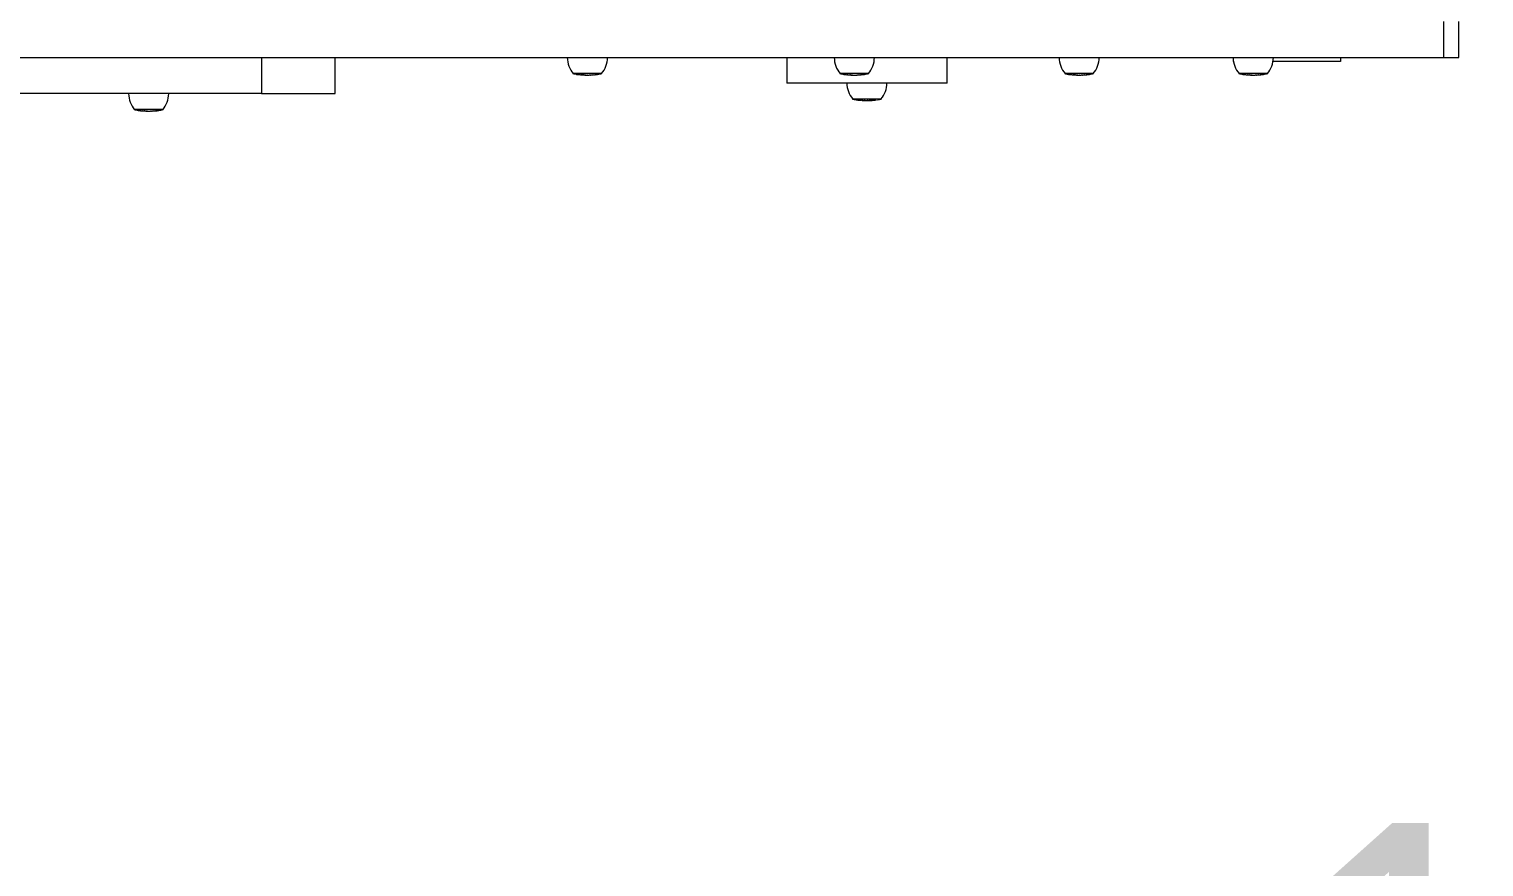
# Model space of a CAD drawing. Header units: millimetres. Extents: x 10665 to 29906, y -6125 to 7364.
# Drawn here: x 24541 to 25630, y 469 to 1096 of the extents above; entities that cross this region are included whole.
import ezdxf

# ---------------------------------------------------------------- set-up
doc = ezdxf.new("R2010")
doc.units = ezdxf.units.MM
for name, color, linetype in [('DIKOM_ОБЪЕКТ', 7, 'Continuous'), ('DIKOM_РАЗМЕР_ЗОНА', 7, 'Continuous'), ('DIKOM_РАЗМЕР_ОБЪЕКТА', 7, 'Continuous')]:
    doc.layers.add(name, color=color, linetype=linetype)
doc.styles.add('style1', font='arial.ttf', dxfattribs={"width": 0.8})
doc.dimstyles.new('1-50', dxfattribs={"dimtxt": 300, "dimasz": 200, "dimexe": 100, "dimexo": 0, "dimgap": 100, "dimtad": 1, "dimdec": 0, "dimtxsty": 'style1', "dimcen": 0, "dimclrd": 7, "dimclre": 7, "dimadec": 1, "dimazin": 2, "dimtfac": 1, "dimtdec": 0, "dimtmove": 1, "dimatfit": 3, "dimfxl": 0, "dimlwd": 25, "dimlwe": 18, "dimarcsym": 0})

# ---------------------------------------------------------------- blocks, each defined once
blk = doc.blocks.new('*D16')
at = {"layer": 'Defpoints', "color": 0, "transparency": 16777216}
for p in [(12665, 4926.5), (12665, 1146.9), (26947.7, -1821.9)]:
    blk.add_point(p, dxfattribs=at)
at = {"layer": 'DIKOM_РАЗМЕР_ОБЪЕКТА', "color": 7, "lineweight": 18, "transparency": 16777216}
for p, q in [((12665, 1146.9), (12665, 5026.5)), ((26947.7, -1821.9), (26947.7, 5026.5))]:
    blk.add_line(p, q, dxfattribs=at)
at = {"layer": 'DIKOM_РАЗМЕР_ОБЪЕКТА', "color": 7, "lineweight": 25, "transparency": 16777216}
blk.add_line((26747.7, 4926.5), (12865, 4926.5), dxfattribs=at)
at = {"layer": 'DIKOM_РАЗМЕР_ОБЪЕКТА', "color": 7, "transparency": 16777216}
for points in [[(12865, 4959.9), (12865, 4893.2), (12665, 4926.5)], [(26747.7, 4959.9), (26747.7, 4893.2), (26947.7, 4926.5)]]:
    blk.add_solid(points, dxfattribs=at)
at = {"layer": 'DIKOM_РАЗМЕР_ОБЪЕКТА', "color": 0, "transparency": 16777216, "insert": (21497, 5179.8), "char_height": 300, "attachment_point": 5, "style": 'style1'}
blk.add_mtext('14300', dxfattribs=at)
blk = doc.blocks.new('*D15')
at = {"layer": 'Defpoints', "color": 0, "transparency": 16777216}
for p in [(20416.8, 4419), (19675.9, -4001.4), (28567.5, -4001.4)]:
    blk.add_point(p, dxfattribs=at)
at = {"layer": 'DIKOM_РАЗМЕР_ОБЪЕКТА', "color": 7, "lineweight": 18, "transparency": 16777216}
for p, q in [((20416.8, 4419), (28667.5, 4419)), ((19675.9, -4001.4), (28667.5, -4001.4))]:
    blk.add_line(p, q, dxfattribs=at)
at = {"layer": 'DIKOM_РАЗМЕР_ОБЪЕКТА', "color": 7, "lineweight": 25, "transparency": 16777216}
blk.add_line((28567.5, 4219), (28567.5, -3801.4), dxfattribs=at)
at = {"layer": 'DIKOM_РАЗМЕР_ОБЪЕКТА', "color": 7, "transparency": 16777216}
for points in [[(28534.2, 4219), (28600.8, 4219), (28567.5, 4419)], [(28534.2, -3801.4), (28600.8, -3801.4), (28567.5, -4001.4)]]:
    blk.add_solid(points, dxfattribs=at)
at = {"layer": 'DIKOM_РАЗМЕР_ОБЪЕКТА', "color": 0, "transparency": 16777216, "insert": (28248, -1553.3), "char_height": 300, "attachment_point": 5, "rotation": 90, "style": 'style1'}
blk.add_mtext('8400', dxfattribs=at)
blk = doc.blocks.new('*D14')
at = {"layer": 'Defpoints', "color": 0, "transparency": 16777216}
for p in [(28947.7, 6914), (10665, 1629.9), (28947.7, -1535.4)]:
    blk.add_point(p, dxfattribs=at)
at = {"layer": 'DIKOM_РАЗМЕР_ЗОНА', "color": 7, "lineweight": 18, "transparency": 16777216}
for p, q in [((10665, 1629.9), (10665, 7014)), ((28947.7, -1535.4), (28947.7, 7014))]:
    blk.add_line(p, q, dxfattribs=at)
at = {"layer": 'DIKOM_РАЗМЕР_ЗОНА', "color": 7, "lineweight": 25, "transparency": 16777216}
blk.add_line((10865, 6914), (28747.7, 6914), dxfattribs=at)
at = {"layer": 'DIKOM_РАЗМЕР_ЗОНА', "color": 7, "transparency": 16777216}
for points in [[(10865, 6947.4), (10865, 6880.7), (10665, 6914)], [(28747.7, 6947.4), (28747.7, 6880.7), (28947.7, 6914)]]:
    blk.add_solid(points, dxfattribs=at)
at = {"layer": 'DIKOM_РАЗМЕР_ЗОНА', "color": 0, "transparency": 16777216, "insert": (21431.5, 7167.3), "char_height": 300, "attachment_point": 5, "style": 'style1'}
blk.add_mtext('18300', dxfattribs=at)
blk = doc.blocks.new('*D13')
at = {"layer": 'Defpoints', "color": 0, "transparency": 16777216}
for p in [(20470.8, 6542.6), (29806, 6542.6), (19621.9, -6125)]:
    blk.add_point(p, dxfattribs=at)
at = {"layer": 'DIKOM_РАЗМЕР_ЗОНА', "color": 7, "lineweight": 18, "transparency": 16777216}
for p, q in [((20470.8, 6542.6), (29906, 6542.6)), ((19621.9, -6125), (29906, -6125))]:
    blk.add_line(p, q, dxfattribs=at)
at = {"layer": 'DIKOM_РАЗМЕР_ЗОНА', "color": 7, "lineweight": 25, "transparency": 16777216}
blk.add_line((29806, -5925), (29806, 6342.6), dxfattribs=at)
at = {"layer": 'DIKOM_РАЗМЕР_ЗОНА', "color": 7, "transparency": 16777216}
for points in [[(29772.7, 6342.6), (29839.3, 6342.6), (29806, 6542.6)], [(29772.7, -5925), (29839.3, -5925), (29806, -6125)]]:
    blk.add_solid(points, dxfattribs=at)
at = {"layer": 'DIKOM_РАЗМЕР_ЗОНА', "color": 0, "transparency": 16777216, "insert": (29552.8, 208.8), "char_height": 300, "attachment_point": 5, "rotation": 90, "style": 'style1'}
blk.add_mtext('12650', dxfattribs=at)

msp = doc.modelspace()

# ---------------------------------------------------------------- linework, layer by layer
at = {"color": 7, "linetype": 'Continuous', "lineweight": 15}
for p, q in [((25599.6, 1101.6), (25599.6, 1074.6)), ((25611.2, 1074.6), (25611.2, 1101.6)), ((24488.7, 1074.6), (25599.6, 1074.6)), ((25442.4, 1071.6), (25442.4, 1072.4)), ((25442.5, 1071.6), (25442.4, 1071.6)), ((25522.4, 1071.6), (25472, 1071.6)), ((25522.4, 1074.6), (25522.4, 1071.6)), ((25599.6, 1074.6), (25611.2, 1074.6)), ((25329, 1062.6), (25316.1, 1062.6)), ((25319.4, 1062), (25319.5, 1062)), ((25319.5, 1062), (25321, 1061.8)), ((25320.8, 1061.8), (25319.5, 1061.9)), ((25321.4, 1061.7), (25321.2, 1061.8)), ((25321.4, 1061.8), (25321.8, 1061.7)), ((25323.6, 1061.6), (25323.5, 1061.6)), ((25325.4, 1061.5), (25325.9, 1061.5)), ((25325.9, 1061.5), (25326.2, 1061.5)), ((25326.2, 1061.5), (25327.1, 1061.5)), ((25327.1, 1061.5), (25327, 1061.5)), ((25327.6, 1061.5), (25327.7, 1061.5)), ((25327.7, 1061.5), (25328.4, 1061.5)), ((25337.7, 1062.6), (25329, 1062.6)), ((25329.8, 1061.6), (25329.6, 1061.5)), ((25330.4, 1061.6), (25330.6, 1061.6)), ((25331.1, 1061.6), (25330.9, 1061.6)), ((25334.1, 1061.9), (25334.1, 1061.9)), ((25458.1, 1062.6), (25446.4, 1062.6)), ((25450.1, 1061.9), (25451, 1061.8)), ((25451, 1061.8), (25450.5, 1061.9)), ((25451.6, 1061.7), (25451.3, 1061.8)), ((25451.5, 1061.8), (25452, 1061.7)), ((25455.8, 1061.5), (25456.1, 1061.5)), ((25456.3, 1061.5), (25456.2, 1061.5)), ((25456.3, 1061.5), (25456.4, 1061.5)), ((25456.4, 1061.5), (25457.2, 1061.5)), ((25457.2, 1061.5), (25457.1, 1061.5)), ((25457.2, 1061.5), (25457.3, 1061.5)), ((25457.7, 1061.5), (25457.9, 1061.5)), ((25457.9, 1061.5), (25458.7, 1061.5)), ((25468, 1062.6), (25458.1, 1062.6)), ((25458.7, 1061.5), (25458.7, 1061.5)), ((25460, 1061.6), (25459.9, 1061.5)), ((25460.7, 1061.6), (25460.8, 1061.6)), ((25461.3, 1061.6), (25461.2, 1061.6)), ((25464.4, 1061.9), (25464.4, 1061.9)), ((25464.7, 1062), (25464.7, 1062)), ((25464.9, 1062), (25464.8, 1062))]:
    msp.add_line(p, q, dxfattribs=at)
at = {"color": 7, "linetype": 'Continuous', "lineweight": 15, "flags": 128}
msp.add_lwpolyline([(25321.8, 1061.7), (25321.8, 1061.7), (25321.8, 1061.7), (25321.8, 1061.7), (25321.9, 1061.7), (25321.9, 1061.7), (25321.9, 1061.7), (25321.9, 1061.7), (25321.9, 1061.7)], dxfattribs=at)
at = {"color": 7, "linetype": 'Continuous', "lineweight": 15}
for centre, radius, start, end in [((25330.6, 1074.7), 18.7, 180.4909, 220.6212), ((25323.2, 1074.7), 18.7, 319.3788, 359.5091), ((25460.9, 1074.7), 18.7, 180.4909, 220.6212), ((25453.6, 1074.7), 18.7, 319.3788, 359.5091), ((25325.4, 1103.4), 41.8, 257.1204, 260.7075), ((25325.4, 1103.4), 41.8, 260.7075, 261.088), ((25325.4, 1103.4), 41.8, 262.2381, 264.4405), ((25325.4, 1103.4), 41.8, 265.8171, 266.7705), ((25325.4, 1103.4), 41.8, 267.3926, 270), ((25328.4, 1103.4), 41.8, 270, 271.0346), ((25328.4, 1103.4), 41.8, 271.6687, 272.8111), ((25328.4, 1103.4), 41.8, 273.4466, 274.7662), ((25328.4, 1103.4), 41.8, 275.7991, 276.2721), ((25328.4, 1103.4), 41.8, 278.4893, 282.8796), ((25455.8, 1103.4), 41.8, 257.1204, 261.2529), ((25455.8, 1103.4), 41.8, 261.8853, 262.2381), ((25455.8, 1103.4), 41.8, 262.7631, 264.2802), ((25455.8, 1103.4), 41.8, 264.8444, 265.2839), ((25455.8, 1103.4), 41.8, 265.9106, 266.7552), ((25455.8, 1103.4), 41.8, 267.3833, 270), ((25458.7, 1103.4), 41.8, 270, 270.9888), ((25458.7, 1103.4), 41.8, 271.6134, 272.7386), ((25458.7, 1103.4), 41.8, 273.3645, 274.4328), ((25458.7, 1103.4), 41.8, 275.0332, 277.7), ((25458.7, 1103.4), 41.8, 278.3313, 282.8796)]:
    msp.add_arc(centre, radius, start, end, dxfattribs=at)
for points, knots in [([(25319, 1062), (25319.1, 1062), (25319.2, 1062), (25319.4, 1062), (25319.6, 1062)], [0, 0, 0, 0, 0.443193, 1, 1, 1, 1]), ([(25320, 1062), (25319.9, 1062), (25319.7, 1061.9), (25319.5, 1061.9), (25319.4, 1062)], [0, 0, 0, 0, 0.500177, 1, 1, 1, 1]), ([(25319.6, 1062), (25319.6, 1062), (25319.8, 1062), (25319.9, 1062), (25320, 1062)], [0, 0, 0, 0, 0.56323, 1, 1, 1, 1]), ([(25321.1, 1061.8), (25321, 1061.8), (25321, 1061.8), (25320.9, 1061.8), (25320.8, 1061.8), (25320.8, 1061.8)], [0, 0, 0, 0, 0.499955, 0.750032, 1, 1, 1, 1]), ([(25321, 1061.8), (25321.1, 1061.8), (25321.2, 1061.8), (25321.4, 1061.8), (25321.4, 1061.8)], [0, 0, 0, 0, 0.501747, 1, 1, 1, 1]), ([(25321.1, 1061.8), (25321.1, 1061.8), (25321.1, 1061.8), (25321.1, 1061.8), (25321.1, 1061.8)], [0, 0, 0, 0, 0.539478, 1, 1, 1, 1]), ([(25321.2, 1061.8), (25321.1, 1061.8), (25321.1, 1061.8), (25321.1, 1061.8), (25321.1, 1061.8), (25321.1, 1061.8)], [0, 0, 0, 0, 0.499687, 0.749703, 1, 1, 1, 1]), ([(25321.9, 1061.7), (25322, 1061.7), (25322.2, 1061.7), (25322.3, 1061.7), (25322.4, 1061.7)], [0, 0, 0, 0, 0.423044, 1, 1, 1, 1]), ([(25322.4, 1061.7), (25322.5, 1061.7), (25322.6, 1061.7), (25322.8, 1061.7), (25322.9, 1061.6)], [0, 0, 0, 0, 0.477393, 1, 1, 1, 1]), ([(25322.9, 1061.6), (25322.8, 1061.6), (25322.6, 1061.6), (25322.4, 1061.6), (25322.4, 1061.6)], [0, 0, 0, 0, 0.702634, 1, 1, 1, 1]), ([(25323.1, 1061.6), (25323.2, 1061.6), (25323.3, 1061.6), (25323.8, 1061.6), (25324.3, 1061.6), (25324.7, 1061.6), (25325, 1061.5), (25325.1, 1061.5)], [0, 0, 0, 0, 0.303282, 0.50423, 0.705217, 0.898194, 1, 1, 1, 1]), ([(25323.2, 1061.6), (25323.1, 1061.6), (25323, 1061.6), (25323.1, 1061.6), (25323.1, 1061.6)], [0, 0, 0, 0, 0.500088, 1, 1, 1, 1]), ([(25325, 1061.5), (25324.8, 1061.5), (25324.5, 1061.5), (25324.1, 1061.6), (25323.8, 1061.6), (25323.6, 1061.6), (25323.6, 1061.6), (25323.6, 1061.6)], [0, 0, 0, 0, 0.256099, 0.437059, 0.617777, 0.843485, 1, 1, 1, 1]), ([(25326, 1061.5), (25325.9, 1061.5), (25325.9, 1061.5), (25325.6, 1061.5), (25325.3, 1061.5), (25325.1, 1061.5), (25325, 1061.5)], [0, 0, 0, 0, 0.289673, 0.580224, 0.846024, 1, 1, 1, 1]), ([(25325.1, 1061.5), (25325.3, 1061.5), (25325.7, 1061.5), (25326.1, 1061.5), (25326.2, 1061.5), (25326.2, 1061.5)], [0, 0, 0, 0, 0.490772, 0.851879, 1, 1, 1, 1]), ([(25327, 1061.5), (25327, 1061.5), (25327.1, 1061.5), (25327.3, 1061.5), (25327.5, 1061.5), (25327.6, 1061.5)], [0, 0, 0, 0, 0.443498, 0.500086, 1, 1, 1, 1]), ([(25329.1, 1061.5), (25329.2, 1061.5), (25329.3, 1061.5), (25329.3, 1061.5), (25329.4, 1061.5)], [0, 0, 0, 0, 0.502051, 1, 1, 1, 1]), ([(25329.4, 1061.5), (25329.5, 1061.5), (25329.6, 1061.5), (25329.8, 1061.6), (25329.8, 1061.6)], [0, 0, 0, 0, 0.515872, 1, 1, 1, 1]), ([(25330.6, 1061.6), (25330.7, 1061.6), (25330.9, 1061.6), (25331, 1061.6), (25331.1, 1061.6)], [0, 0, 0, 0, 0.524374, 1, 1, 1, 1]), ([(25331.9, 1061.7), (25331.9, 1061.7), (25332, 1061.7), (25332.4, 1061.7), (25332.8, 1061.8), (25333.2, 1061.8), (25333.4, 1061.8)], [0, 0, 0, 0, 0.149277, 0.369049, 0.638571, 1, 1, 1, 1]), ([(25333.3, 1061.8), (25333.2, 1061.8), (25332.9, 1061.8), (25332.6, 1061.7), (25332.3, 1061.7), (25332.2, 1061.7), (25332.2, 1061.7)], [0, 0, 0, 0, 0.377919, 0.61394, 0.850348, 1, 1, 1, 1]), ([(25334.1, 1061.9), (25333.9, 1061.9), (25333.7, 1061.9), (25333.4, 1061.8), (25333.3, 1061.8)], [0, 0, 0, 0, 0.510243, 1, 1, 1, 1]), ([(25333.4, 1061.8), (25333.6, 1061.8), (25334, 1061.9), (25334.4, 1062), (25334.6, 1062)], [0, 0, 0, 0, 0.489409, 1, 1, 1, 1]), ([(25449.4, 1062), (25449.4, 1062), (25449.5, 1062), (25449.5, 1062), (25449.6, 1062)], [0, 0, 0, 0, 0.227389, 1, 1, 1, 1]), ([(25449.6, 1062), (25449.7, 1062), (25449.8, 1062), (25450, 1062), (25450, 1062)], [0, 0, 0, 0, 0.563216, 1, 1, 1, 1]), ([(25450, 1062), (25450, 1061.9), (25449.9, 1061.9), (25449.9, 1061.9), (25449.9, 1061.9)], [0, 0, 0, 0, 0.65752, 1, 1, 1, 1]), ([(25451.2, 1061.8), (25451.2, 1061.8), (25451.1, 1061.8), (25451, 1061.8), (25451, 1061.8), (25451, 1061.8)], [0, 0, 0, 0, 0.499993, 0.74996, 1, 1, 1, 1]), ([(25451, 1061.8), (25451.1, 1061.8), (25451.3, 1061.8), (25451.4, 1061.8), (25451.5, 1061.8)], [0, 0, 0, 0, 0.501719, 1, 1, 1, 1]), ([(25451.2, 1061.8), (25451.2, 1061.8), (25451.2, 1061.8), (25451.2, 1061.8), (25451.2, 1061.8)], [0, 0, 0, 0, 0.531927, 1, 1, 1, 1]), ([(25451.3, 1061.8), (25451.3, 1061.8), (25451.3, 1061.8), (25451.2, 1061.8), (25451.2, 1061.8), (25451.2, 1061.8)], [0, 0, 0, 0, 0.499745, 0.749703, 1, 1, 1, 1]), ([(25452.3, 1061.7), (25452.3, 1061.7), (25452.4, 1061.7), (25452.4, 1061.7), (25452.5, 1061.7)], [0, 0, 0, 0, 0.266639, 1, 1, 1, 1]), ([(25452.5, 1061.7), (25452.6, 1061.7), (25452.7, 1061.7), (25452.9, 1061.7), (25452.9, 1061.6)], [0, 0, 0, 0, 0.477342, 1, 1, 1, 1]), ([(25452.9, 1061.6), (25452.9, 1061.6), (25452.8, 1061.6), (25452.7, 1061.6), (25452.7, 1061.7)], [0, 0, 0, 0, 0.500081, 1, 1, 1, 1]), ([(25453.4, 1061.6), (25453.4, 1061.6), (25453.5, 1061.6), (25453.9, 1061.6), (25454.4, 1061.6), (25454.8, 1061.6), (25455.1, 1061.5), (25455.2, 1061.5)], [0, 0, 0, 0, 0.303304, 0.504209, 0.705227, 0.89818, 1, 1, 1, 1]), ([(25455.2, 1061.5), (25455, 1061.5), (25454.7, 1061.5), (25454.3, 1061.6), (25454, 1061.6), (25453.9, 1061.6), (25453.9, 1061.6), (25453.8, 1061.6)], [0, 0, 0, 0, 0.256106, 0.437043, 0.61782, 0.843497, 1, 1, 1, 1]), ([(25455.2, 1061.5), (25455.4, 1061.5), (25455.8, 1061.5), (25456.2, 1061.5), (25456.4, 1061.5), (25456.4, 1061.5)], [0, 0, 0, 0, 0.490244, 0.850939, 1, 1, 1, 1]), ([(25456.2, 1061.5), (25456.2, 1061.5), (25456.1, 1061.5), (25455.8, 1061.5), (25455.4, 1061.5), (25455.2, 1061.5), (25455.2, 1061.5)], [0, 0, 0, 0, 0.289599, 0.580203, 0.846026, 1, 1, 1, 1]), ([(25457.1, 1061.5), (25457.2, 1061.5), (25457.3, 1061.5), (25457.5, 1061.5), (25457.6, 1061.5), (25457.7, 1061.5)], [0, 0, 0, 0, 0.443573, 0.500093, 1, 1, 1, 1]), ([(25459.5, 1061.5), (25459.5, 1061.5), (25459.5, 1061.5), (25459.5, 1061.5), (25459.6, 1061.5)], [0, 0, 0, 0, 0.502028, 1, 1, 1, 1]), ([(25459.6, 1061.5), (25459.6, 1061.5), (25459.8, 1061.5), (25459.9, 1061.6), (25460, 1061.6)], [0, 0, 0, 0, 0.516013, 1, 1, 1, 1]), ([(25460.8, 1061.6), (25460.9, 1061.6), (25461.1, 1061.6), (25461.2, 1061.6), (25461.3, 1061.6)], [0, 0, 0, 0, 0.524411, 1, 1, 1, 1]), ([(25461.9, 1061.6), (25462, 1061.7), (25462, 1061.7), (25462.3, 1061.7), (25462.6, 1061.7), (25463, 1061.8), (25463.4, 1061.8), (25463.6, 1061.8)], [0, 0, 0, 0, 0.178354, 0.374897, 0.536371, 0.734421, 1, 1, 1, 1]), ([(25463.6, 1061.8), (25463.4, 1061.8), (25463.2, 1061.8), (25462.8, 1061.7), (25462.6, 1061.7), (25462.4, 1061.7), (25462.3, 1061.7), (25462.3, 1061.7)], [0, 0, 0, 0, 0.234385, 0.38072, 0.52733, 0.717621, 1, 1, 1, 1]), ([(25463.6, 1061.8), (25463.8, 1061.8), (25464.2, 1061.9), (25464.6, 1062), (25464.9, 1062)], [0, 0, 0, 0, 0.489417, 1, 1, 1, 1]), ([(25464.4, 1061.9), (25464.2, 1061.9), (25464, 1061.9), (25463.7, 1061.8), (25463.6, 1061.8)], [0, 0, 0, 0, 0.510182, 1, 1, 1, 1])]:
    msp.add_open_spline(points, degree=3, knots=knots, dxfattribs=at)
at = {"layer": 'DIKOM_ОБЪЕКТ', "color": 7, "linetype": 'Continuous', "lineweight": 15}
for p, q in [((24715, 1074.6), (24715, 1047.6)), ((24770.1, 1047.6), (24770.1, 1074.6)), ((25108.1, 1074.6), (25108.1, 1055.5)), ((25228.1, 1055.5), (25228.1, 1074.6)), ((24961.6, 1062.6), (24948.1, 1062.6)), ((24951.4, 1062), (24951.4, 1062)), ((24952.9, 1061.8), (24951.8, 1061.9)), ((24951.8, 1061.9), (24953.1, 1061.8)), ((24953.2, 1061.8), (24953.2, 1061.8)), ((24953.4, 1061.7), (24953.2, 1061.8)), ((24953.6, 1061.8), (24953.8, 1061.7)), ((24953.8, 1061.7), (24953.8, 1061.7)), ((24957.4, 1061.5), (24957.9, 1061.5)), ((24957.9, 1061.5), (24958.2, 1061.5)), ((24958.2, 1061.5), (24959.1, 1061.5)), ((24959.1, 1061.5), (24959, 1061.5)), ((24959.6, 1061.5), (24959.7, 1061.5)), ((24959.7, 1061.5), (24960.3, 1061.5)), ((24969.7, 1062.6), (24961.6, 1062.6)), ((24961.8, 1061.6), (24961.6, 1061.5)), ((24962.4, 1061.6), (24962.6, 1061.6)), ((24963.1, 1061.6), (24962.9, 1061.6)), ((25157.5, 1062.6), (25147.8, 1062.6)), ((25150.8, 1062), (25150.7, 1062)), ((25151.1, 1062), (25151.2, 1061.9)), ((25151.9, 1061.9), (25152.1, 1061.8)), ((25152.6, 1061.8), (25153.1, 1061.7)), ((25153.7, 1061.7), (25153.6, 1061.7)), ((25153.8, 1061.7), (25153.7, 1061.7)), ((25154, 1061.6), (25154.2, 1061.6)), ((25157.2, 1061.5), (25157.3, 1061.5)), ((25157.3, 1061.5), (25157.6, 1061.5)), ((25169.4, 1062.6), (25157.5, 1062.6)), ((25157.6, 1061.5), (25158.3, 1061.5)), ((25158.3, 1061.5), (25158.2, 1061.5)), ((25158.3, 1061.5), (25159, 1061.5)), ((25158.8, 1061.5), (25159, 1061.5)), ((25159, 1061.5), (25160.1, 1061.5)), ((25160.1, 1061.5), (25160.2, 1061.5)), ((25160.2, 1061.5), (25160.8, 1061.5)), ((25160.8, 1061.5), (25160.8, 1061.5)), ((25163.7, 1061.7), (25163.8, 1061.7)), ((25163.7, 1061.7), (25163.7, 1061.7)), ((25165.5, 1061.9), (25165.5, 1061.9)), ((24715, 1047.6), (24515.2, 1047.6)), ((24715, 1047.6), (24770.1, 1047.6)), ((25228.1, 1055.5), (25108.1, 1055.5)), ((24631.8, 1035.6), (24619.7, 1035.6)), ((24623.3, 1034.9), (24624.4, 1034.8)), ((24624.3, 1034.8), (24623.6, 1034.9)), ((24624.9, 1034.7), (24624.6, 1034.8)), ((24624.9, 1034.8), (24625.3, 1034.7)), ((24626.7, 1034.6), (24626.7, 1034.6)), ((24627.1, 1034.6), (24627.1, 1034.6)), ((24629, 1034.5), (24629.4, 1034.5)), ((24629.6, 1034.5), (24629.4, 1034.5)), ((24629.6, 1034.5), (24629.7, 1034.5)), ((24629.7, 1034.5), (24630.5, 1034.5)), ((24630.5, 1034.5), (24630.4, 1034.5)), ((24631, 1034.5), (24631.2, 1034.5)), ((24631.2, 1034.5), (24632, 1034.5)), ((24641.3, 1035.6), (24631.8, 1035.6)), ((24633.3, 1034.6), (24633.2, 1034.5)), ((24634, 1034.6), (24634.1, 1034.6)), ((24634.6, 1034.6), (24634.5, 1034.6)), ((24637.6, 1034.9), (24637.7, 1034.9)), ((24637.7, 1034.9), (24637.7, 1034.9)), ((24638.2, 1035), (24638.1, 1035)), ((25178.9, 1043.5), (25157.3, 1043.5)), ((25160.9, 1042.9), (25160.4, 1042.9)), ((25161.5, 1042.9), (25161.5, 1042.9)), ((25163.7, 1042.6), (25163.6, 1042.6)), ((25166, 1042.5), (25165.8, 1042.5)), ((25166.7, 1042.5), (25166.5, 1042.5)), ((25166.6, 1042.5), (25166.6, 1042.5)), ((25166.6, 1042.5), (25167.2, 1042.5)), ((25167.9, 1042.5), (25168.2, 1042.5)), ((25168.2, 1042.5), (25169.1, 1042.5)), ((25168.7, 1042.5), (25168.2, 1042.5)), ((25169.1, 1042.5), (25169.4, 1042.5)), ((25169.4, 1042.5), (25169.5, 1042.5)), ((25172.6, 1042.6), (25172.8, 1042.6)), ((25173.1, 1042.6), (25173, 1042.6)), ((25173.2, 1042.6), (25173.1, 1042.6)), ((25173.2, 1042.6), (25173.2, 1042.6)), ((25173.5, 1042.7), (25173.6, 1042.7))]:
    msp.add_line(p, q, dxfattribs=at)
for centre, radius, start, end in [((24962.5, 1074.7), 18.7, 180.4909, 220.6212), ((24955.2, 1074.7), 18.7, 319.3788, 359.5091), ((25162.3, 1074.7), 18.7, 180.4909, 220.6212), ((25155, 1074.7), 18.7, 319.3788, 359.5091), ((24957.4, 1103.4), 41.8, 257.1204, 260.4457), ((24957.4, 1103.4), 41.8, 262.3379, 264.4884), ((24957.4, 1103.4), 41.8, 265.7303, 266.8272), ((24960.3, 1103.4), 41.8, 270, 271.0772), ((24960.3, 1103.4), 41.8, 271.7203, 272.8786), ((24960.3, 1103.4), 41.8, 273.523, 275.3292), ((24960.3, 1103.4), 41.8, 278.7894, 282.8796), ((25157.2, 1103.4), 41.8, 257.1204, 261.2299), ((25157.2, 1103.4), 41.8, 261.8636, 262.8148), ((25157.2, 1103.4), 41.8, 263.321, 263.771), ((25157.2, 1103.4), 41.8, 264.3779, 265.2697), ((25157.2, 1103.4), 41.8, 265.8974, 266.8435), ((25157.2, 1103.4), 41.8, 267.4333, 269.0041), ((25160.1, 1103.4), 41.8, 271.621, 272.7485), ((25160.1, 1103.4), 41.8, 273.3758, 274.3449), ((25160.1, 1103.4), 41.8, 275.0099, 277.7208), ((25160.1, 1103.4), 41.8, 278.3533, 282.8796), ((24634.2, 1047.7), 18.7, 180.4909, 220.6212), ((24626.8, 1047.7), 18.7, 319.3788, 359.5091), ((25171.7, 1055.7), 18.7, 180.4909, 220.6212), ((25164.4, 1055.7), 18.7, 319.3788, 359.5091), ((24629, 1076.4), 41.8, 257.1204, 261.2111), ((24629, 1076.4), 41.8, 261.8464, 262.0661), ((24629, 1076.4), 41.8, 262.5975, 264.347), ((24629, 1076.4), 41.8, 264.9053, 265.258), ((24629, 1076.4), 41.8, 265.8869, 266.7579), ((24629, 1076.4), 41.8, 267.5102, 270), ((24632, 1076.4), 41.8, 270, 271.0004), ((24632, 1076.4), 41.8, 271.6274, 272.7569), ((24632, 1076.4), 41.8, 273.3853, 274.5037), ((24632, 1076.4), 41.8, 275.1457, 277.7374), ((24632, 1076.4), 41.8, 278.3713, 282.8796), ((25166.6, 1084.3), 41.8, 257.1204, 260.9407), ((25166.6, 1084.3), 41.8, 265.0127, 266.5108), ((25166.6, 1084.3), 41.8, 267.1502, 268.2998), ((25169.5, 1084.3), 41.8, 270, 272.5989), ((25169.5, 1084.3), 41.8, 273.1932, 274.233), ((25169.5, 1084.3), 41.8, 275.5293, 277.6011), ((25169.5, 1084.3), 41.8, 279.485, 282.8796)]:
    msp.add_arc(centre, radius, start, end, dxfattribs=at)
for points, knots in [([(24950.8, 1062), (24951, 1062), (24951.3, 1062), (24951.6, 1062), (24951.7, 1062)], [0, 0, 0, 0, 0.500154, 1, 1, 1, 1]), ([(24951.4, 1061.9), (24951.4, 1062), (24951.1, 1062), (24950.9, 1062), (24950.8, 1062)], [0, 0, 0, 0, 0.456095, 1, 1, 1, 1]), ([(24952.2, 1062), (24952, 1062), (24951.8, 1061.9), (24951.5, 1061.9), (24951.4, 1062)], [0, 0, 0, 0, 0.500181, 1, 1, 1, 1]), ([(24951.7, 1062), (24951.8, 1062), (24951.9, 1062), (24952.1, 1062), (24952.2, 1062)], [0, 0, 0, 0, 0.563049, 1, 1, 1, 1]), ([(24953.2, 1061.8), (24953.1, 1061.8), (24953.1, 1061.8), (24953, 1061.8), (24952.9, 1061.8), (24952.9, 1061.8)], [0, 0, 0, 0, 0.499982, 0.749955, 1, 1, 1, 1]), ([(24953.1, 1061.8), (24953.2, 1061.8), (24953.3, 1061.8), (24953.5, 1061.8), (24953.6, 1061.8)], [0, 0, 0, 0, 0.501773, 1, 1, 1, 1]), ([(24953.2, 1061.8), (24953.2, 1061.8), (24953.2, 1061.8), (24953.2, 1061.8), (24953.2, 1061.8)], [0, 0, 0, 0, 0.533113, 1, 1, 1, 1]), ([(24953.2, 1061.8), (24953.2, 1061.8), (24953.2, 1061.8), (24953.2, 1061.8), (24953.2, 1061.8)], [0, 0, 0, 0, 0.666502, 1, 1, 1, 1]), ([(24953.8, 1061.7), (24953.9, 1061.7), (24954.2, 1061.7), (24954.4, 1061.7), (24954.5, 1061.7)], [0, 0, 0, 0, 0.500101, 1, 1, 1, 1]), ([(24955, 1061.6), (24954.8, 1061.6), (24954.6, 1061.6), (24954.4, 1061.6), (24954.3, 1061.6)], [0, 0, 0, 0, 0.629932, 1, 1, 1, 1]), ([(24954.5, 1061.7), (24954.6, 1061.7), (24954.7, 1061.7), (24954.9, 1061.7), (24955, 1061.6)], [0, 0, 0, 0, 0.477348, 1, 1, 1, 1]), ([(24955.1, 1061.6), (24955.1, 1061.6), (24955, 1061.6), (24955.1, 1061.6), (24955.1, 1061.6)], [0, 0, 0, 0, 0.362114, 1, 1, 1, 1]), ([(24955.1, 1061.6), (24955.2, 1061.6), (24955.4, 1061.6), (24955.8, 1061.6), (24956.4, 1061.6), (24956.8, 1061.6), (24957.1, 1061.5), (24957.2, 1061.5)], [0, 0, 0, 0, 0.303303, 0.504236, 0.705231, 0.898138, 1, 1, 1, 1]), ([(24955.5, 1061.6), (24955.5, 1061.6), (24955.4, 1061.6), (24955.5, 1061.6), (24955.5, 1061.6)], [0, 0, 0, 0, 0.837058, 1, 1, 1, 1]), ([(24957.1, 1061.5), (24956.9, 1061.5), (24956.6, 1061.5), (24956.2, 1061.6), (24955.9, 1061.6), (24955.7, 1061.6), (24955.6, 1061.6), (24955.5, 1061.6)], [0, 0, 0, 0, 0.256116, 0.437067, 0.617826, 0.843494, 1, 1, 1, 1]), ([(24958, 1061.5), (24957.9, 1061.5), (24957.9, 1061.5), (24957.6, 1061.5), (24957.3, 1061.5), (24957.1, 1061.5), (24957.1, 1061.5)], [0, 0, 0, 0, 0.289638, 0.580232, 0.84606, 1, 1, 1, 1]), ([(24957.2, 1061.5), (24957.4, 1061.5), (24957.8, 1061.5), (24958.1, 1061.5), (24958.2, 1061.5), (24958.2, 1061.5)], [0, 0, 0, 0, 0.493815, 0.857103, 1, 1, 1, 1]), ([(24959, 1061.5), (24959.1, 1061.5), (24959.2, 1061.5), (24959.4, 1061.5), (24959.5, 1061.5), (24959.6, 1061.5)], [0, 0, 0, 0, 0.443507, 0.500094, 1, 1, 1, 1]), ([(24961.1, 1061.5), (24961.1, 1061.5), (24961.2, 1061.5), (24961.3, 1061.5), (24961.4, 1061.5)], [0, 0, 0, 0, 0.502038, 1, 1, 1, 1]), ([(24961.4, 1061.5), (24961.5, 1061.5), (24961.6, 1061.5), (24961.8, 1061.6), (24961.8, 1061.6)], [0, 0, 0, 0, 0.515818, 1, 1, 1, 1]), ([(24962.6, 1061.6), (24962.7, 1061.6), (24962.8, 1061.6), (24963, 1061.6), (24963.1, 1061.6)], [0, 0, 0, 0, 0.524452, 1, 1, 1, 1]), ([(24964.2, 1061.7), (24964.2, 1061.7), (24964.4, 1061.7), (24964.8, 1061.8), (24965.1, 1061.8), (24965.3, 1061.8)], [0, 0, 0, 0, 0.072079, 0.468428, 1, 1, 1, 1]), ([(24965.3, 1061.8), (24965.5, 1061.8), (24965.9, 1061.9), (24966.3, 1062), (24966.5, 1062)], [0, 0, 0, 0, 0.489456, 1, 1, 1, 1]), ([(25150.7, 1062), (25150.8, 1062), (25150.9, 1062), (25151.1, 1062), (25151.1, 1062)], [0, 0, 0, 0, 0.563084, 1, 1, 1, 1]), ([(25152.1, 1061.8), (25152.2, 1061.8), (25152.4, 1061.8), (25152.5, 1061.8), (25152.6, 1061.8)], [0, 0, 0, 0, 0.501725, 1, 1, 1, 1]), ([(25152.4, 1061.8), (25152.4, 1061.8), (25152.3, 1061.8), (25152.3, 1061.8), (25152.3, 1061.8), (25152.3, 1061.8)], [0, 0, 0, 0, 0.499968, 0.750025, 1, 1, 1, 1]), ([(25152.4, 1061.8), (25152.4, 1061.8), (25152.4, 1061.8), (25152.4, 1061.8), (25152.4, 1061.8)], [0, 0, 0, 0, 0.53211, 1, 1, 1, 1]), ([(25152.6, 1061.8), (25152.6, 1061.8), (25152.5, 1061.8), (25152.5, 1061.8), (25152.4, 1061.8), (25152.4, 1061.8)], [0, 0, 0, 0, 0.499679, 0.749753, 1, 1, 1, 1]), ([(25153.6, 1061.7), (25153.7, 1061.7), (25153.8, 1061.7), (25154, 1061.7), (25154, 1061.6)], [0, 0, 0, 0, 0.477418, 1, 1, 1, 1]), ([(25154.8, 1061.6), (25154.8, 1061.6), (25154.9, 1061.6), (25155.1, 1061.6), (25155.5, 1061.6), (25155.9, 1061.6), (25156.2, 1061.5), (25156.3, 1061.5)], [0, 0, 0, 0, 0.143331, 0.39041, 0.637547, 0.874803, 1, 1, 1, 1]), ([(25156.3, 1061.5), (25156.2, 1061.5), (25155.9, 1061.5), (25155.5, 1061.6), (25155.3, 1061.6), (25155.2, 1061.6), (25155.2, 1061.6), (25155.3, 1061.6)], [0, 0, 0, 0, 0.286853, 0.489494, 0.691937, 0.944717, 1, 1, 1, 1]), ([(25156.3, 1061.5), (25156.5, 1061.5), (25156.9, 1061.5), (25157.4, 1061.5), (25157.5, 1061.5), (25157.6, 1061.5)], [0, 0, 0, 0, 0.497269, 0.863075, 1, 1, 1, 1]), ([(25157.4, 1061.5), (25157.4, 1061.5), (25157.2, 1061.5), (25156.9, 1061.5), (25156.6, 1061.5), (25156.4, 1061.5), (25156.3, 1061.5)], [0, 0, 0, 0, 0.199969, 0.527229, 0.826589, 1, 1, 1, 1]), ([(25158.2, 1061.5), (25158.3, 1061.5), (25158.4, 1061.5), (25158.6, 1061.5), (25158.7, 1061.5), (25158.8, 1061.5)], [0, 0, 0, 0, 0.443362, 0.5, 1, 1, 1, 1]), ([(25160.6, 1061.5), (25160.7, 1061.5), (25160.9, 1061.5), (25161, 1061.6), (25161.1, 1061.6)], [0, 0, 0, 0, 0.515913, 1, 1, 1, 1]), ([(25160.8, 1061.5), (25160.7, 1061.5), (25160.7, 1061.5), (25160.7, 1061.5), (25160.6, 1061.5)], [0, 0, 0, 0, 0.502057, 1, 1, 1, 1]), ([(25161.1, 1061.6), (25161.2, 1061.5), (25161.2, 1061.5), (25161.3, 1061.5), (25161.3, 1061.5)], [0, 0, 0, 0, 0.917824, 1, 1, 1, 1]), ([(25161.9, 1061.6), (25162, 1061.6), (25162.1, 1061.6), (25162.3, 1061.6), (25162.4, 1061.6)], [0, 0, 0, 0, 0.524465, 1, 1, 1, 1]), ([(25162.3, 1061.6), (25162.2, 1061.6), (25162.1, 1061.6), (25162, 1061.6), (25161.9, 1061.6)], [0, 0, 0, 0, 0.499908, 1, 1, 1, 1]), ([(25162.4, 1061.6), (25162.4, 1061.6), (25162.5, 1061.6), (25162.6, 1061.6), (25162.6, 1061.6)], [0, 0, 0, 0, 0.858059, 1, 1, 1, 1]), ([(25163.2, 1061.6), (25163.2, 1061.6), (25163.2, 1061.6), (25163.4, 1061.7), (25163.7, 1061.7), (25164.1, 1061.8), (25164.5, 1061.8), (25164.7, 1061.8)], [0, 0, 0, 0, 0.334286, 0.493535, 0.624371, 0.784846, 1, 1, 1, 1]), ([(25163.4, 1061.7), (25163.4, 1061.7), (25163.3, 1061.6), (25163.2, 1061.6), (25163.2, 1061.6)], [0, 0, 0, 0, 0.611885, 1, 1, 1, 1]), ([(25164.8, 1061.8), (25164.6, 1061.8), (25164.3, 1061.8), (25164, 1061.7), (25163.8, 1061.7), (25163.7, 1061.7), (25163.7, 1061.7), (25163.7, 1061.7)], [0, 0, 0, 0, 0.255901, 0.415649, 0.575744, 0.783511, 1, 1, 1, 1]), ([(25164.7, 1061.8), (25164.9, 1061.8), (25165.3, 1061.9), (25165.7, 1062), (25165.9, 1062)], [0, 0, 0, 0, 0.489395, 1, 1, 1, 1]), ([(25165.5, 1061.9), (25165.4, 1061.9), (25165.1, 1061.9), (25164.9, 1061.8), (25164.8, 1061.8)], [0, 0, 0, 0, 0.510279, 1, 1, 1, 1]), ([(25165.7, 1061.9), (25165.7, 1061.9), (25165.6, 1061.9), (25165.6, 1061.9), (25165.5, 1061.9)], [0, 0, 0, 0, 0.31473, 1, 1, 1, 1]), ([(25165.9, 1062), (25166, 1062), (25166.1, 1061.9), (25166.2, 1062), (25166.2, 1062)], [0, 0, 0, 0, 0.725059, 1, 1, 1, 1]), ([(24622.6, 1035), (24622.7, 1035), (24622.8, 1035), (24622.9, 1035), (24622.9, 1035)], [0, 0, 0, 0, 0.318063, 1, 1, 1, 1]), ([(24622.9, 1035), (24623, 1035), (24623.2, 1035), (24623.3, 1035), (24623.4, 1035)], [0, 0, 0, 0, 0.563202, 1, 1, 1, 1]), ([(24623.4, 1035), (24623.3, 1035), (24623.2, 1034.9), (24623.1, 1034.9), (24623.1, 1034.9)], [0, 0, 0, 0, 0.583286, 1, 1, 1, 1]), ([(24624.5, 1034.8), (24624.5, 1034.8), (24624.4, 1034.8), (24624.3, 1034.8), (24624.3, 1034.8), (24624.3, 1034.8)], [0, 0, 0, 0, 0.49992, 0.74993, 1, 1, 1, 1]), ([(24624.4, 1034.8), (24624.5, 1034.8), (24624.6, 1034.8), (24624.8, 1034.8), (24624.9, 1034.8)], [0, 0, 0, 0, 0.50176, 1, 1, 1, 1]), ([(24624.5, 1034.8), (24624.5, 1034.8), (24624.5, 1034.8), (24624.5, 1034.8), (24624.5, 1034.8)], [0, 0, 0, 0, 0.539802, 1, 1, 1, 1]), ([(24624.6, 1034.8), (24624.6, 1034.8), (24624.6, 1034.8), (24624.6, 1034.8), (24624.6, 1034.8), (24624.5, 1034.8)], [0, 0, 0, 0, 0.499759, 0.749752, 1, 1, 1, 1]), ([(24625.6, 1034.7), (24625.6, 1034.7), (24625.7, 1034.7), (24625.8, 1034.7), (24625.8, 1034.7)], [0, 0, 0, 0, 0.329045, 1, 1, 1, 1]), ([(24625.8, 1034.7), (24625.9, 1034.7), (24626.1, 1034.7), (24626.2, 1034.7), (24626.3, 1034.6)], [0, 0, 0, 0, 0.477425, 1, 1, 1, 1]), ([(24626.3, 1034.6), (24626.2, 1034.6), (24626.1, 1034.6), (24626, 1034.6), (24626, 1034.6)], [0, 0, 0, 0, 0.809139, 1, 1, 1, 1]), ([(24626.7, 1034.6), (24626.7, 1034.6), (24626.8, 1034.6), (24627.3, 1034.6), (24627.7, 1034.6), (24628.2, 1034.6), (24628.5, 1034.5), (24628.5, 1034.5)], [0, 0, 0, 0, 0.3033, 0.504227, 0.705219, 0.898182, 1, 1, 1, 1]), ([(24628.5, 1034.5), (24628.3, 1034.5), (24628, 1034.5), (24627.6, 1034.6), (24627.3, 1034.6), (24627.2, 1034.6), (24627.1, 1034.6), (24627.1, 1034.6)], [0, 0, 0, 0, 0.256091, 0.437042, 0.617807, 0.843491, 1, 1, 1, 1]), ([(24628.5, 1034.5), (24628.8, 1034.5), (24629.2, 1034.5), (24629.6, 1034.5), (24629.7, 1034.5), (24629.7, 1034.5)], [0, 0, 0, 0, 0.489757, 0.850072, 1, 1, 1, 1]), ([(24629.5, 1034.5), (24629.5, 1034.5), (24629.4, 1034.5), (24629.1, 1034.5), (24628.8, 1034.5), (24628.6, 1034.5), (24628.5, 1034.5)], [0, 0, 0, 0, 0.289634, 0.580189, 0.84605, 1, 1, 1, 1]), ([(24630.4, 1034.5), (24630.5, 1034.5), (24630.6, 1034.5), (24630.8, 1034.5), (24630.9, 1034.5), (24631, 1034.5)], [0, 0, 0, 0, 0.443456, 0.500096, 1, 1, 1, 1]), ([(24632.7, 1034.5), (24632.8, 1034.5), (24632.8, 1034.5), (24632.9, 1034.5), (24632.9, 1034.5)], [0, 0, 0, 0, 0.50206, 1, 1, 1, 1]), ([(24632.9, 1034.5), (24633, 1034.5), (24633.1, 1034.5), (24633.3, 1034.6), (24633.3, 1034.6)], [0, 0, 0, 0, 0.515941, 1, 1, 1, 1]), ([(24634.1, 1034.6), (24634.2, 1034.6), (24634.4, 1034.6), (24634.5, 1034.6), (24634.6, 1034.6)], [0, 0, 0, 0, 0.524369, 1, 1, 1, 1]), ([(24635.3, 1034.7), (24635.3, 1034.7), (24635.3, 1034.7), (24635.6, 1034.7), (24635.9, 1034.7), (24636.4, 1034.8), (24636.7, 1034.8), (24636.9, 1034.8)], [0, 0, 0, 0, 0.103065, 0.317643, 0.493905, 0.710105, 1, 1, 1, 1]), ([(24636.9, 1034.8), (24636.7, 1034.8), (24636.5, 1034.8), (24636.1, 1034.7), (24635.9, 1034.7), (24635.7, 1034.7), (24635.6, 1034.7), (24635.6, 1034.7)], [0, 0, 0, 0, 0.25215, 0.40959, 0.567321, 0.772058, 1, 1, 1, 1]), ([(24636.9, 1034.8), (24637.1, 1034.8), (24637.5, 1034.9), (24637.9, 1035), (24638.2, 1035)], [0, 0, 0, 0, 0.4894, 1, 1, 1, 1]), ([(24637.7, 1034.9), (24637.5, 1034.9), (24637.3, 1034.9), (24637, 1034.8), (24636.9, 1034.8)], [0, 0, 0, 0, 0.510294, 1, 1, 1, 1]), ([(25160.4, 1042.9), (25160.5, 1042.9), (25160.8, 1042.9), (25161, 1042.9), (25161.2, 1042.9)], [0, 0, 0, 0, 0.499873, 1, 1, 1, 1]), ([(25160.9, 1042.9), (25161, 1042.8), (25161.3, 1042.8), (25161.5, 1042.8), (25161.7, 1042.8)], [0, 0, 0, 0, 0.510174, 1, 1, 1, 1]), ([(25161.5, 1042.9), (25161.4, 1042.9), (25161.2, 1042.8), (25161, 1042.9), (25160.9, 1042.9)], [0, 0, 0, 0, 0.500106, 1, 1, 1, 1]), ([(25161.2, 1042.9), (25161.4, 1042.9), (25161.8, 1042.9), (25162.2, 1042.8), (25162.4, 1042.8)], [0, 0, 0, 0, 0.512305, 1, 1, 1, 1]), ([(25162.3, 1042.8), (25162.1, 1042.8), (25161.9, 1042.8), (25161.7, 1042.9), (25161.5, 1042.9)], [0, 0, 0, 0, 0.488356, 1, 1, 1, 1]), ([(25161.7, 1042.8), (25161.8, 1042.7), (25162.1, 1042.7), (25162.4, 1042.7), (25162.7, 1042.7), (25163, 1042.6), (25163.1, 1042.6), (25163.2, 1042.6), (25163.2, 1042.6)], [0, 0, 0, 0, 0.219657, 0.356842, 0.494313, 0.672688, 0.937411, 1, 1, 1, 1]), ([(25163.2, 1042.6), (25163.2, 1042.6), (25163.3, 1042.6), (25163.2, 1042.7), (25163, 1042.7), (25162.8, 1042.7), (25162.5, 1042.7), (25162.3, 1042.8), (25162.3, 1042.8)], [0, 0, 0, 0, 0.04455, 0.267072, 0.447907, 0.629753, 0.861625, 1, 1, 1, 1]), ([(25162.4, 1042.8), (25162.6, 1042.8), (25162.9, 1042.7), (25163.3, 1042.7), (25163.5, 1042.6), (25163.7, 1042.6), (25163.7, 1042.6), (25163.7, 1042.6)], [0, 0, 0, 0, 0.272093, 0.45058, 0.629094, 0.86394, 1, 1, 1, 1]), ([(25163.6, 1042.6), (25163.5, 1042.6), (25163.4, 1042.6), (25163, 1042.6), (25162.7, 1042.7), (25162.6, 1042.7), (25162.5, 1042.7)], [0, 0, 0, 0, 0.498398, 0.735834, 0.930883, 1, 1, 1, 1]), ([(25164, 1042.6), (25164.1, 1042.6), (25164.3, 1042.5), (25164.5, 1042.6), (25164.7, 1042.6)], [0, 0, 0, 0, 0.369579, 1, 1, 1, 1]), ([(25165.1, 1042.5), (25165, 1042.5), (25164.8, 1042.5), (25164.6, 1042.5), (25164.5, 1042.5)], [0, 0, 0, 0, 0.655191, 1, 1, 1, 1]), ([(25164.7, 1042.6), (25164.7, 1042.6), (25164.9, 1042.6), (25165, 1042.6), (25165.1, 1042.5)], [0, 0, 0, 0, 0.476109, 1, 1, 1, 1]), ([(25165.4, 1042.5), (25165.4, 1042.5), (25165.6, 1042.5), (25165.8, 1042.5), (25165.9, 1042.5)], [0, 0, 0, 0, 0.294952, 1, 1, 1, 1]), ([(25165.9, 1042.5), (25166, 1042.5), (25166.1, 1042.5), (25166.3, 1042.5), (25166.4, 1042.5)], [0, 0, 0, 0, 0.483755, 1, 1, 1, 1]), ([(25166, 1042.5), (25166.6, 1042.5), (25167.3, 1042.5), (25168, 1042.5), (25168.1, 1042.5)], [0, 0, 0, 0, 0.896903, 1, 1, 1, 1]), ([(25166.4, 1042.5), (25166.3, 1042.5), (25166.2, 1042.5), (25166, 1042.5), (25166, 1042.5)], [0, 0, 0, 0, 0.498498, 1, 1, 1, 1]), ([(25168.1, 1042.5), (25168.2, 1042.5), (25168.4, 1042.5), (25168.6, 1042.5), (25168.7, 1042.5)], [0, 0, 0, 0, 0.499798, 1, 1, 1, 1]), ([(25169.1, 1042.5), (25169.3, 1042.5), (25169.6, 1042.5), (25170.1, 1042.5), (25170.4, 1042.5), (25170.6, 1042.5)], [0, 0, 0, 0, 0.327706, 0.659128, 1, 1, 1, 1]), ([(25170.5, 1042.5), (25170.4, 1042.5), (25170.1, 1042.5), (25169.7, 1042.5), (25169.5, 1042.5), (25169.4, 1042.5), (25169.4, 1042.5)], [0, 0, 0, 0, 0.358391, 0.660933, 0.963473, 1, 1, 1, 1]), ([(25171.4, 1042.5), (25171.4, 1042.5), (25171.5, 1042.5), (25171.4, 1042.5), (25171.1, 1042.5), (25170.8, 1042.5), (25170.6, 1042.5), (25170.5, 1042.5)], [0, 0, 0, 0, 0.103227, 0.346736, 0.590328, 0.841256, 1, 1, 1, 1]), ([(25170.6, 1042.5), (25170.8, 1042.5), (25171.2, 1042.5), (25171.6, 1042.5), (25171.8, 1042.5), (25171.9, 1042.5), (25171.9, 1042.5)], [0, 0, 0, 0, 0.312373, 0.572561, 0.832076, 1, 1, 1, 1]), ([(25172.8, 1042.6), (25172.9, 1042.6), (25173.2, 1042.6), (25173.4, 1042.7), (25173.5, 1042.7)], [0, 0, 0, 0, 0.512969, 1, 1, 1, 1]), ([(25175.5, 1042.9), (25175.6, 1042.9), (25175.8, 1042.9), (25176, 1043), (25176.1, 1043)], [0, 0, 0, 0, 0.456068, 1, 1, 1, 1])]:
    msp.add_open_spline(points, degree=3, knots=knots, dxfattribs=at)

# ---------------------------------------------------------------- texts
at = {"layer": 'DIKOM_РАЗМЕР_ОБЪЕКТА', "insert": (25474.5, 501.5), "char_height": 300, "width": 5885.531, "attachment_point": 1, "style": 'style1'}
msp.add_mtext('137m²', dxfattribs=at)

# ---------------------------------------------------------------- dimensions: what is measured, and where the dimension line sits
at = {"layer": 'DIKOM_РАЗМЕР_ЗОНА'}
dim = msp.add_linear_dim(base=(28947.7, 6914), p1=(10665, 1629.9), p2=(28947.7, -1535.4), text='18300', dimstyle='1-50', override={"dimscale": 1, "dimtix": 0, "dimtofl": 1, "dimtmove": 1, "dimatfit": 3}, dxfattribs=at)
dim.commit()
dim.dimension.update_dxf_attribs({"geometry": '*D14', "text_midpoint": (21431.5, 6914), "dimtype": 160})
dim = msp.add_linear_dim(base=(29806, 6542.6), p1=(19621.9, -6125), p2=(20470.8, 6542.6), angle=90, text='12650', dimstyle='1-50', dxfattribs=at)
dim.commit()
dim.dimension.update_dxf_attribs({"geometry": '*D13', "text_midpoint": (29806, 208.8), "dimtype": 160})
at = {"layer": 'DIKOM_РАЗМЕР_ОБЪЕКТА'}
dim = msp.add_linear_dim(base=(12665, 4926.5), p1=(26947.7, -1821.9), p2=(12665, 1146.9), angle=180, text='14300', dimstyle='1-50', override={"dimscale": 1, "dimtix": 0, "dimtofl": 1, "dimtmove": 1, "dimatfit": 3}, dxfattribs=at)
dim.commit()
dim.dimension.update_dxf_attribs({"geometry": '*D16', "text_midpoint": (21497, 4926.5), "dimtype": 160})
dim = msp.add_linear_dim(base=(28567.5, -4001.4), p1=(20416.8, 4419), p2=(19675.9, -4001.4), angle=90, text='8400', dimstyle='1-50', dxfattribs=at)
dim.commit()
dim.dimension.update_dxf_attribs({"geometry": '*D15', "text_midpoint": (28501.1, -1553.3), "dimtype": 160})

doc.saveas('drawing.dxf')
